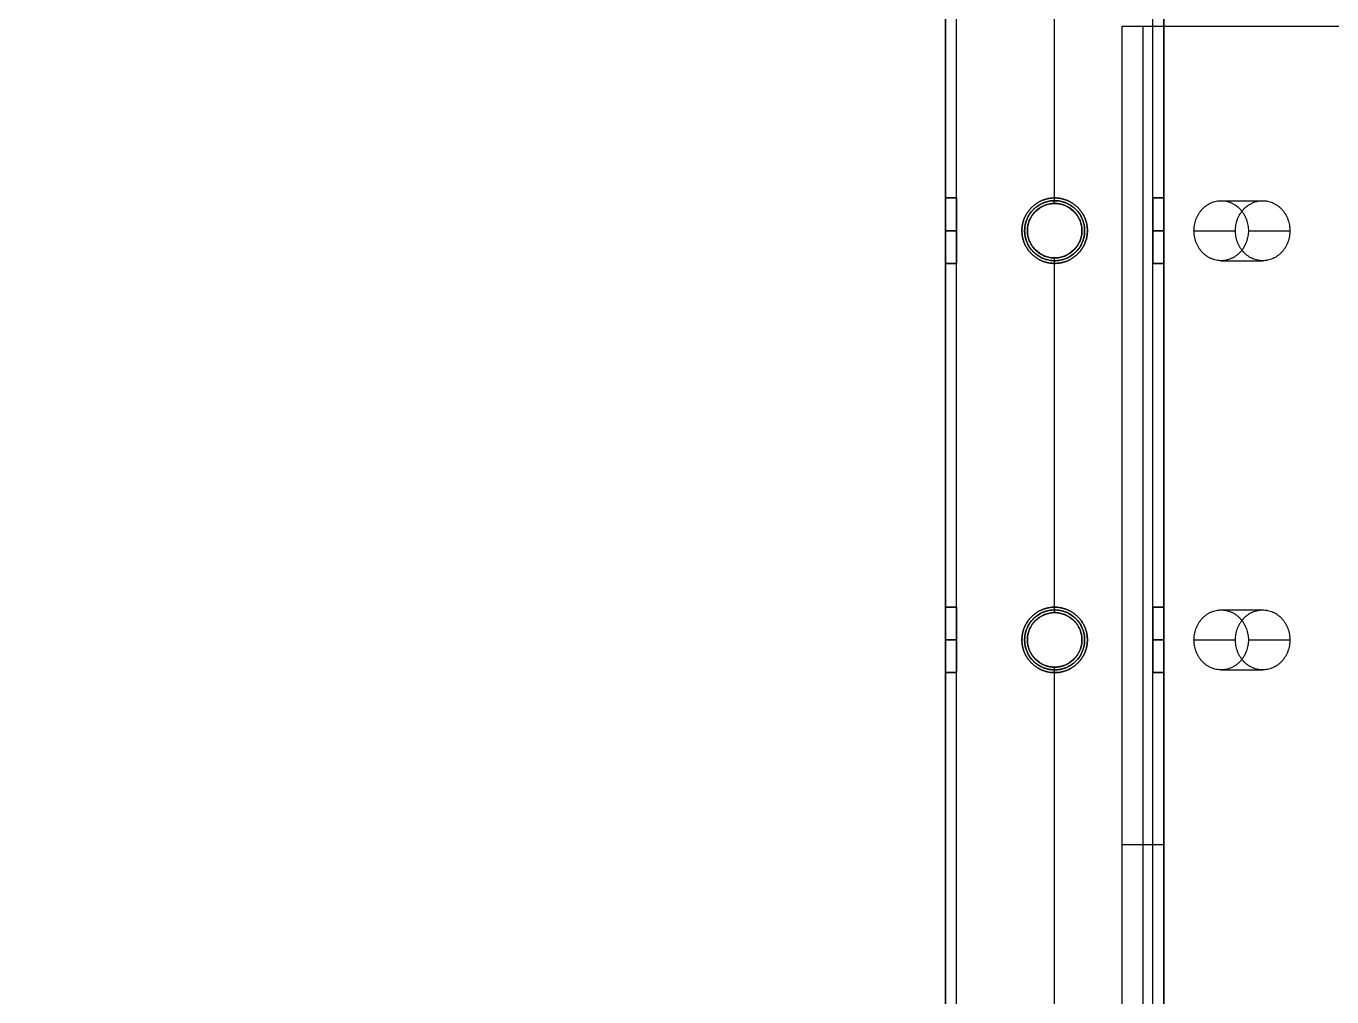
# Model space of a CAD drawing. Header units: millimetres. Extents: x -6529 to 809, y -8611 to 207.
# Drawn here: x -4848.6 to -4609.3, y -4907.8 to -4729.9 of the extents above; entities that cross this region are included whole.
import ezdxf

# ---------------------------------------------------------------- set-up
doc = ezdxf.new("R2010")
doc.units = ezdxf.units.MM
doc.header["$MEASUREMENT"] = 0
for name, color, linetype, true_color in [('gaten$11mm', 7, 'Continuous', 0xff6a35), ('platen', 7, 'Continuous', 0x007f00), ('staal', 5, 'Continuous', 0x0000ff)]:
    doc.layers.add(name, color=color, linetype=linetype, true_color=true_color)

# ---------------------------------------------------------------- blocks, each defined once
blk = doc.blocks.new('plaat base')
at = {"layer": 'platen'}
for p, q in [((995.5, 43.5), (995.5, 43.5, 18)), ((1070.5, 43.5), (1070.5, 43.5, 18)), ((990, 38), (990, 38, 18)), ((1001, 38), (1001, 38, 18)), ((1065, 38), (1065, 38, 18)), ((1076, 38), (1076, 38, 18)), ((995.5, 32.5), (995.5, 32.5, 18)), ((1070.5, 32.5), (1070.5, 32.5, 18)), ((20, -182), (20, -182, 18)), ((14.5, -187.5), (14.5, -187.5, 18)), ((25.5, -187.5), (25.5, -187.5, 18)), ((20, -193), (20, -193, 18)), ((20, -257), (20, -257, 18)), ((14.5, -262.5), (14.5, -262.5, 18)), ((25.5, -262.5), (25.5, -262.5, 18)), ((20, -268), (20, -268, 18))]:
    blk.add_line(p, q, dxfattribs=at)
for points in [[(1258, 58), (1108, 58), (958, 58)], [(958, 58), (958, 58, 9), (958, 58, 18)], [(1258, 58, 18), (1108, 58, 18), (958, 58, 18)], [(958, 58), (958, 29), (958, 0)], [(958, 58, 18), (958, 29, 18), (958, 0, 18)], [(1258, 58, 9), (1108, 58, 9), (958, 58, 9)], [(958, 58, 9), (958, 29, 9), (958, 0, 9)], [(1108, 58), (1108, 58, 9), (1108, 58, 18)], [(958, 29), (958, 29, 9), (958, 29, 18)], [(0, 0), (0, -150), (0, -300)], [(0, 0, 18), (0, -150, 18), (0, -300, 18)], [(0, 0, 9), (0, -150, 9), (0, -300, 9)], [(0, -150), (0, -150, 9), (0, -150, 18)]]:
    blk.add_open_spline(points, degree=2, dxfattribs=at)
for points in [[(995.5, 43.5), (1001, 43.5), (1001, 38), (1001, 32.5), (995.5, 32.5), (990, 32.5), (990, 38), (990, 43.5), (995.5, 43.5)], [(995.5, 43.5, 18), (1001, 43.5, 18), (1001, 38, 18), (1001, 32.5, 18), (995.5, 32.5, 18), (990, 32.5, 18), (990, 38, 18), (990, 43.5, 18), (995.5, 43.5, 18)], [(1070.5, 43.5), (1076, 43.5), (1076, 38), (1076, 32.5), (1070.5, 32.5), (1065, 32.5), (1065, 38), (1065, 43.5), (1070.5, 43.5)], [(1070.5, 43.5, 18), (1076, 43.5, 18), (1076, 38, 18), (1076, 32.5, 18), (1070.5, 32.5, 18), (1065, 32.5, 18), (1065, 38, 18), (1065, 43.5, 18), (1070.5, 43.5, 18)], [(25.5, -187.5), (25.5, -193), (20, -193), (14.5, -193), (14.5, -187.5), (14.5, -182), (20, -182), (25.5, -182), (25.5, -187.5)], [(25.5, -187.5, 18), (25.5, -193, 18), (20, -193, 18), (14.5, -193, 18), (14.5, -187.5, 18), (14.5, -182, 18), (20, -182, 18), (25.5, -182, 18), (25.5, -187.5, 18)], [(25.5, -262.5), (25.5, -268), (20, -268), (14.5, -268), (14.5, -262.5), (14.5, -257), (20, -257), (25.5, -257), (25.5, -262.5)], [(25.5, -262.5, 18), (25.5, -268, 18), (20, -268, 18), (14.5, -268, 18), (14.5, -262.5, 18), (14.5, -257, 18), (20, -257, 18), (25.5, -257, 18), (25.5, -262.5, 18)]]:
    blk.add_rational_spline(points, [1, 0.707106781187, 1, 0.707106781187, 1, 0.707106781187, 1, 0.707106781187, 1], degree=2, knots=[-31.415927, -31.415927, -31.415927, -23.561945, -23.561945, -15.707963, -15.707963, -7.853982, -7.853982, 0, 0, 0], dxfattribs=at)
blk = doc.blocks.new('top plaat')
at = {"layer": 'platen'}
for p, q in [((20, -200), (20, -200, 18)), ((14.5, -205.5), (14.5, -205.5, 18)), ((25.5, -205.5), (25.5, -205.5, 18)), ((20, -211), (20, -211, 18)), ((20, -275), (20, -275, 18)), ((14.5, -280.5), (14.5, -280.5, 18)), ((25.5, -280.5), (25.5, -280.5, 18)), ((20, -286), (20, -286, 18))]:
    blk.add_line(p, q, dxfattribs=at)
for points in [[(0, 0), (0, -309), (0, -618), (0, -927), (0, -1236)], [(0, 0, 18), (0, -309, 18), (0, -618, 18), (0, -927, 18), (0, -1236, 18)], [(0, 0, 9), (0, -309, 9), (0, -618, 9), (0, -927, 9), (0, -1236, 9)]]:
    blk.add_open_spline(points, degree=2, knots=[4655.052018, 4655.052018, 4655.052018, 5274.345164, 5274.345164, 5893.638309, 5893.638309, 5893.638309], dxfattribs=at)
for points, knots in [([(25.5, -205.5), (25.5, -211), (20, -211), (14.5, -211), (14.5, -205.5), (14.5, -200), (20, -200), (25.5, -200), (25.5, -205.5)], [-31.415927, -31.415927, -31.415927, -23.561945, -23.561945, -15.707963, -15.707963, -7.853982, -7.853982, 0, 0, 0]), ([(25.5, -205.5, 18), (25.5, -211, 18), (20, -211, 18), (14.5, -211, 18), (14.5, -205.5, 18), (14.5, -200, 18), (20, -200, 18), (25.5, -200, 18), (25.5, -205.5, 18)], [-31.415927, -31.415927, -31.415927, -23.561945, -23.561945, -15.707963, -15.707963, -7.853982, -7.853982, 0, 0, 0]), ([(25.5, -205.5, 9), (25.5, -200, 9), (20, -200, 9), (14.5, -200, 9), (14.5, -205.5, 9), (14.5, -211, 9), (20, -211, 9), (25.5, -211, 9), (25.5, -205.5, 9)], [0, 0, 0, 7.853982, 7.853982, 15.707963, 15.707963, 23.561945, 23.561945, 31.415927, 31.415927, 31.415927]), ([(25.5, -280.5), (25.5, -286), (20, -286), (14.5, -286), (14.5, -280.5), (14.5, -275), (20, -275), (25.5, -275), (25.5, -280.5)], [-31.415927, -31.415927, -31.415927, -23.561945, -23.561945, -15.707963, -15.707963, -7.853982, -7.853982, 0, 0, 0]), ([(25.5, -280.5, 18), (25.5, -286, 18), (20, -286, 18), (14.5, -286, 18), (14.5, -280.5, 18), (14.5, -275, 18), (20, -275, 18), (25.5, -275, 18), (25.5, -280.5, 18)], [-31.415927, -31.415927, -31.415927, -23.561945, -23.561945, -15.707963, -15.707963, -7.853982, -7.853982, 0, 0, 0]), ([(25.5, -280.5, 9), (25.5, -275, 9), (20, -275, 9), (14.5, -275, 9), (14.5, -280.5, 9), (14.5, -286, 9), (20, -286, 9), (25.5, -286, 9), (25.5, -280.5, 9)], [0, 0, 0, 7.853982, 7.853982, 15.707963, 15.707963, 23.561945, 23.561945, 31.415927, 31.415927, 31.415927])]:
    blk.add_rational_spline(points, [1, 0.707106781187, 1, 0.707106781187, 1, 0.707106781187, 1, 0.707106781187, 1], degree=2, knots=knots, dxfattribs=at)

msp = doc.modelspace()

# ---------------------------------------------------------------- linework, layer by layer
at = {"layer": 'gaten$11mm'}
for centre in [(-4660.11, -4767.39), (-4660.11, -4842.39)]:
    msp.add_circle(centre, 5.5, dxfattribs=at)
at = {"layer": 'gaten$11mm', "extrusion": (1, 2.22045e-16, 0)}
for centre in [(-4767.39, 20, -4640.11), (-4842.39, 20, -4640.11)]:
    msp.add_circle(centre, 5.5, dxfattribs=at)
at = {"layer": 'staal'}
for p, q in [((-4680.11, -4761.39, 1296), (-4678.11, -4761.39, 1296)), ((-4678.11, -4761.39, 20), (-4680.11, -4761.39, 20)), ((-4660.11, -4761.39, 38), (-4660.11, -4761.39, 40)), ((-4660.11, -4761.39), (-4660.11, -4761.39, 2)), ((-4660.11, -4762.39, 1314), (-4660.11, -4762.39, 1316)), ((-4660.11, -4762.39, 1276), (-4660.11, -4762.39, 1278)), ((-4642.11, -4761.39, 1296), (-4640.11, -4761.39, 1296)), ((-4640.11, -4761.39, 20), (-4642.11, -4761.39, 20)), ((-4680.11, -4767.39, 1290), (-4678.11, -4767.39, 1290)), ((-4680.11, -4767.39, 1302), (-4678.11, -4767.39, 1302)), ((-4678.11, -4767.39, 14), (-4680.11, -4767.39, 14)), ((-4678.11, -4767.39, 26), (-4680.11, -4767.39, 26)), ((-4666.11, -4767.39, 38), (-4666.11, -4767.39, 40)), ((-4666.11, -4767.39), (-4666.11, -4767.39, 2)), ((-4665.11, -4767.39, 1276), (-4665.11, -4767.39, 1278)), ((-4665.11, -4767.39, 1314), (-4665.11, -4767.39, 1316)), ((-4655.11, -4767.39, 1314), (-4655.11, -4767.39, 1316)), ((-4655.11, -4767.39, 1276), (-4655.11, -4767.39, 1278)), ((-4654.11, -4767.39, 38), (-4654.11, -4767.39, 40)), ((-4654.11, -4767.39), (-4654.11, -4767.39, 2)), ((-4642.11, -4767.39, 1290), (-4640.11, -4767.39, 1290)), ((-4642.11, -4767.39, 1302), (-4640.11, -4767.39, 1302)), ((-4640.11, -4767.39, 14), (-4642.11, -4767.39, 14)), ((-4640.11, -4767.39, 26), (-4642.11, -4767.39, 26)), ((-4680.11, -4773.39, 1296), (-4678.11, -4773.39, 1296)), ((-4678.11, -4773.39, 20), (-4680.11, -4773.39, 20)), ((-4660.11, -4772.39, 1314), (-4660.11, -4772.39, 1316)), ((-4660.11, -4772.39, 1276), (-4660.11, -4772.39, 1278)), ((-4660.11, -4773.39, 38), (-4660.11, -4773.39, 40)), ((-4660.11, -4773.39), (-4660.11, -4773.39, 2)), ((-4642.11, -4773.39, 1296), (-4640.11, -4773.39, 1296)), ((-4640.11, -4773.39, 20), (-4642.11, -4773.39, 20)), ((-4680.11, -4836.39, 1296), (-4678.11, -4836.39, 1296)), ((-4678.11, -4836.39, 20), (-4680.11, -4836.39, 20)), ((-4660.11, -4836.39, 38), (-4660.11, -4836.39, 40)), ((-4660.11, -4836.39), (-4660.11, -4836.39, 2)), ((-4642.11, -4836.39, 1296), (-4640.11, -4836.39, 1296)), ((-4640.11, -4836.39, 20), (-4642.11, -4836.39, 20)), ((-4660.11, -4837.39, 1314), (-4660.11, -4837.39, 1316)), ((-4660.11, -4837.39, 1276), (-4660.11, -4837.39, 1278)), ((-4680.11, -4842.39, 1290), (-4678.11, -4842.39, 1290)), ((-4680.11, -4842.39, 1302), (-4678.11, -4842.39, 1302)), ((-4678.11, -4842.39, 14), (-4680.11, -4842.39, 14)), ((-4678.11, -4842.39, 26), (-4680.11, -4842.39, 26)), ((-4666.11, -4842.39, 38), (-4666.11, -4842.39, 40)), ((-4666.11, -4842.39), (-4666.11, -4842.39, 2)), ((-4665.11, -4842.39, 1276), (-4665.11, -4842.39, 1278)), ((-4665.11, -4842.39, 1314), (-4665.11, -4842.39, 1316)), ((-4655.11, -4842.39, 1314), (-4655.11, -4842.39, 1316)), ((-4655.11, -4842.39, 1276), (-4655.11, -4842.39, 1278)), ((-4654.11, -4842.39, 38), (-4654.11, -4842.39, 40)), ((-4654.11, -4842.39), (-4654.11, -4842.39, 2)), ((-4642.11, -4842.39, 1290), (-4640.11, -4842.39, 1290)), ((-4642.11, -4842.39, 1302), (-4640.11, -4842.39, 1302)), ((-4640.11, -4842.39, 14), (-4642.11, -4842.39, 14)), ((-4640.11, -4842.39, 26), (-4642.11, -4842.39, 26)), ((-4680.11, -4848.39, 1296), (-4678.11, -4848.39, 1296)), ((-4678.11, -4848.39, 20), (-4680.11, -4848.39, 20)), ((-4660.11, -4847.39, 1314), (-4660.11, -4847.39, 1316)), ((-4660.11, -4847.39, 1276), (-4660.11, -4847.39, 1278)), ((-4660.11, -4848.39, 38), (-4660.11, -4848.39, 40)), ((-4660.11, -4848.39), (-4660.11, -4848.39, 2)), ((-4642.11, -4848.39, 1296), (-4640.11, -4848.39, 1296)), ((-4640.11, -4848.39, 20), (-4642.11, -4848.39, 20))]:
    msp.add_line(p, q, dxfattribs=at)
for points in [[(-4640.11, -5087.89), (-5956.11, -5087.89), (-5956.11, -3771.89), (-4640.11, -3771.89)], [(-4680.11, -5047.89), (-5916.11, -5047.89), (-5916.11, -3811.89), (-4680.11, -3811.89)]]:
    msp.add_lwpolyline(points, close=True, dxfattribs=at)
for centre in [(-4660.11, -4767.39, 1276), (-4660.11, -4767.39, 1315), (-4660.11, -4767.39, 1277), (-4660.11, -4842.39, 1276), (-4660.11, -4842.39, 1315), (-4660.11, -4842.39, 1277)]:
    msp.add_circle(centre, 5, dxfattribs=at)
for points in [[(-4642.11, -5085.89, 1314), (-4642.11, -4429.89, 1314), (-4642.11, -3773.89, 1314)], [(-4642.11, -5085.89, 1278), (-4642.11, -4429.89, 1278), (-4642.11, -3773.89, 1278)], [(-4642.11, -5085.89, 38), (-4642.11, -4429.89, 38), (-4642.11, -3773.89, 38)], [(-4642.11, -5085.89, 2), (-4642.11, -4429.89, 2), (-4642.11, -3773.89, 2)], [(-4640.11, -5087.89, 1276), (-4640.11, -4429.89, 1276), (-4640.11, -3771.89, 1276)], [(-4640.11, -5087.89, 1316), (-4640.11, -4429.89, 1316), (-4640.11, -3771.89, 1316)], [(-4640.11, -5087.89), (-4640.11, -4429.89), (-4640.11, -3771.89)], [(-4640.11, -5087.89, 40), (-4640.11, -4429.89, 40), (-4640.11, -3771.89, 40)], [(-4678.11, -5049.89, 1314), (-4678.11, -4429.89, 1314), (-4678.11, -3809.89, 1314)], [(-4678.11, -5049.89, 1278), (-4678.11, -4429.89, 1278), (-4678.11, -3809.89, 1278)], [(-4678.11, -5049.89, 38), (-4678.11, -4429.89, 38), (-4678.11, -3809.89, 38)], [(-4678.11, -5049.89, 2), (-4678.11, -4429.89, 2), (-4678.11, -3809.89, 2)], [(-4680.11, -5047.89, 1276), (-4680.11, -4429.89, 1276), (-4680.11, -3811.89, 1276)], [(-4680.11, -5047.89, 1316), (-4680.11, -4429.89, 1316), (-4680.11, -3811.89, 1316)], [(-4680.11, -5047.89), (-4680.11, -4429.89), (-4680.11, -3811.89)], [(-4680.11, -5047.89, 40), (-4680.11, -4429.89, 40), (-4680.11, -3811.89, 40)], [(-4660.11, -4762.39, 1316), (-4660.11, -4729.89, 1316), (-4660.11, -4697.39, 1316)], [(-4660.11, -4762.39, 1314), (-4660.11, -4729.89, 1314), (-4660.11, -4697.39, 1314)], [(-4660.11, -4762.39, 1278), (-4660.11, -4729.89, 1278), (-4660.11, -4697.39, 1278)], [(-4660.11, -4762.39, 1276), (-4660.11, -4729.89, 1276), (-4660.11, -4697.39, 1276)], [(-4680.11, -4761.39, 1296), (-4680.11, -4729.89, 1296), (-4680.11, -4698.39, 1296)], [(-4680.11, -4761.39, 20), (-4680.11, -4729.89, 20), (-4680.11, -4698.39, 20)], [(-4678.11, -4761.39, 1296), (-4678.11, -4729.89, 1296), (-4678.11, -4698.39, 1296)], [(-4678.11, -4761.39, 20), (-4678.11, -4729.89, 20), (-4678.11, -4698.39, 20)], [(-4660.11, -4761.39, 40), (-4660.11, -4729.89, 40), (-4660.11, -4698.39, 40)], [(-4660.11, -4761.39, 38), (-4660.11, -4729.89, 38), (-4660.11, -4698.39, 38)], [(-4660.11, -4761.39, 2), (-4660.11, -4729.89, 2), (-4660.11, -4698.39, 2)], [(-4660.11, -4761.39), (-4660.11, -4729.89), (-4660.11, -4698.39)], [(-4642.11, -4761.39, 1296), (-4642.11, -4729.89, 1296), (-4642.11, -4698.39, 1296)], [(-4642.11, -4761.39, 20), (-4642.11, -4729.89, 20), (-4642.11, -4698.39, 20)], [(-4640.11, -4761.39, 1296), (-4640.11, -4729.89, 1296), (-4640.11, -4698.39, 1296)], [(-4640.11, -4761.39, 20), (-4640.11, -4729.89, 20), (-4640.11, -4698.39, 20)], [(-4680.11, -4836.39, 1296), (-4680.11, -4804.89, 1296), (-4680.11, -4773.39, 1296)], [(-4680.11, -4836.39, 20), (-4680.11, -4804.89, 20), (-4680.11, -4773.39, 20)], [(-4678.11, -4836.39, 1296), (-4678.11, -4804.89, 1296), (-4678.11, -4773.39, 1296)], [(-4678.11, -4836.39, 20), (-4678.11, -4804.89, 20), (-4678.11, -4773.39, 20)], [(-4660.11, -4837.39, 1316), (-4660.11, -4804.89, 1316), (-4660.11, -4772.39, 1316)], [(-4660.11, -4837.39, 1314), (-4660.11, -4804.89, 1314), (-4660.11, -4772.39, 1314)], [(-4660.11, -4837.39, 1278), (-4660.11, -4804.89, 1278), (-4660.11, -4772.39, 1278)], [(-4660.11, -4837.39, 1276), (-4660.11, -4804.89, 1276), (-4660.11, -4772.39, 1276)], [(-4660.11, -4836.39, 40), (-4660.11, -4804.89, 40), (-4660.11, -4773.39, 40)], [(-4660.11, -4836.39, 38), (-4660.11, -4804.89, 38), (-4660.11, -4773.39, 38)], [(-4660.11, -4836.39, 2), (-4660.11, -4804.89, 2), (-4660.11, -4773.39, 2)], [(-4660.11, -4836.39), (-4660.11, -4804.89), (-4660.11, -4773.39)], [(-4642.11, -4836.39, 1296), (-4642.11, -4804.89, 1296), (-4642.11, -4773.39, 1296)], [(-4642.11, -4836.39, 20), (-4642.11, -4804.89, 20), (-4642.11, -4773.39, 20)], [(-4640.11, -4836.39, 1296), (-4640.11, -4804.89, 1296), (-4640.11, -4773.39, 1296)], [(-4640.11, -4836.39, 20), (-4640.11, -4804.89, 20), (-4640.11, -4773.39, 20)], [(-4680.11, -4911.39, 1296), (-4680.11, -4879.89, 1296), (-4680.11, -4848.39, 1296)], [(-4680.11, -4911.39, 20), (-4680.11, -4879.89, 20), (-4680.11, -4848.39, 20)], [(-4678.11, -4911.39, 1296), (-4678.11, -4879.89, 1296), (-4678.11, -4848.39, 1296)], [(-4678.11, -4911.39, 20), (-4678.11, -4879.89, 20), (-4678.11, -4848.39, 20)], [(-4660.11, -4912.39, 1316), (-4660.11, -4879.89, 1316), (-4660.11, -4847.39, 1316)], [(-4660.11, -4912.39, 1314), (-4660.11, -4879.89, 1314), (-4660.11, -4847.39, 1314)], [(-4660.11, -4912.39, 1278), (-4660.11, -4879.89, 1278), (-4660.11, -4847.39, 1278)], [(-4660.11, -4912.39, 1276), (-4660.11, -4879.89, 1276), (-4660.11, -4847.39, 1276)], [(-4660.11, -4911.39, 40), (-4660.11, -4879.89, 40), (-4660.11, -4848.39, 40)], [(-4660.11, -4911.39, 38), (-4660.11, -4879.89, 38), (-4660.11, -4848.39, 38)], [(-4660.11, -4911.39, 2), (-4660.11, -4879.89, 2), (-4660.11, -4848.39, 2)], [(-4660.11, -4911.39), (-4660.11, -4879.89), (-4660.11, -4848.39)], [(-4642.11, -4911.39, 1296), (-4642.11, -4879.89, 1296), (-4642.11, -4848.39, 1296)], [(-4642.11, -4911.39, 20), (-4642.11, -4879.89, 20), (-4642.11, -4848.39, 20)], [(-4640.11, -4911.39, 1296), (-4640.11, -4879.89, 1296), (-4640.11, -4848.39, 1296)], [(-4640.11, -4911.39, 20), (-4640.11, -4879.89, 20), (-4640.11, -4848.39, 20)]]:
    msp.add_open_spline(points, degree=2, dxfattribs=at)
for points, weights, knots in [([(-4680.11, -4767.39, 1290), (-4680.11, -4761.39, 1290), (-4680.11, -4761.39, 1296), (-4680.11, -4761.39, 1302), (-4680.11, -4767.39, 1302), (-4680.11, -4773.39, 1302), (-4680.11, -4773.39, 1296), (-4680.11, -4773.39, 1290), (-4680.11, -4767.39, 1290)], [1, 0.707106781187, 1, 0.707106781187, 1, 0.707106781187, 1, 0.707106781187, 1], [-31.415927, -31.415927, -31.415927, -23.561945, -23.561945, -15.707963, -15.707963, -7.853982, -7.853982, 0, 0, 0]), ([(-4680.11, -4767.39, 14), (-4680.11, -4761.39, 14), (-4680.11, -4761.39, 20), (-4680.11, -4761.39, 26), (-4680.11, -4767.39, 26), (-4680.11, -4773.39, 26), (-4680.11, -4773.39, 20), (-4680.11, -4773.39, 14), (-4680.11, -4767.39, 14)], [1, 0.707106781187, 1, 0.707106781187, 1, 0.707106781187, 1, 0.707106781187, 1], [-31.415927, -31.415927, -31.415927, -23.561945, -23.561945, -15.707963, -15.707963, -7.853982, -7.853982, 0, 0, 0]), ([(-4678.11, -4767.39, 1290), (-4678.11, -4773.39, 1290), (-4678.11, -4773.39, 1296), (-4678.11, -4773.39, 1302), (-4678.11, -4767.39, 1302), (-4678.11, -4761.39, 1302), (-4678.11, -4761.39, 1296), (-4678.11, -4761.39, 1290), (-4678.11, -4767.39, 1290)], [1, 0.707106781187, 1, 0.707106781187, 1, 0.707106781187, 1, 0.707106781187, 1], [0, 0, 0, 7.853982, 7.853982, 15.707963, 15.707963, 23.561945, 23.561945, 31.415927, 31.415927, 31.415927]), ([(-4678.11, -4767.39, 14), (-4678.11, -4773.39, 14), (-4678.11, -4773.39, 20), (-4678.11, -4773.39, 26), (-4678.11, -4767.39, 26), (-4678.11, -4761.39, 26), (-4678.11, -4761.39, 20), (-4678.11, -4761.39, 14), (-4678.11, -4767.39, 14)], [1, 0.707106781187, 1, 0.707106781187, 1, 0.707106781187, 1, 0.707106781187, 1], [0, 0, 0, 7.853982, 7.853982, 15.707963, 15.707963, 23.561945, 23.561945, 31.415927, 31.415927, 31.415927]), ([(-4666.11, -4767.39, 40), (-4666.11, -4761.39, 40), (-4660.11, -4761.39, 40), (-4654.11, -4761.39, 40), (-4654.11, -4767.39, 40), (-4654.11, -4773.39, 40), (-4660.11, -4773.39, 40), (-4666.11, -4773.39, 40), (-4666.11, -4767.39, 40)], [1, 0.707106781187, 1, 0.707106781187, 1, 0.707106781187, 1, 0.707106781187, 1], [-31.415927, -31.415927, -31.415927, -23.561945, -23.561945, -15.707963, -15.707963, -7.853982, -7.853982, 0, 0, 0]), ([(-4666.11, -4767.39, 38), (-4666.11, -4773.39, 38), (-4660.11, -4773.39, 38), (-4654.11, -4773.39, 38), (-4654.11, -4767.39, 38), (-4654.11, -4761.39, 38), (-4660.11, -4761.39, 38), (-4666.11, -4761.39, 38), (-4666.11, -4767.39, 38)], [1, 0.707106781187, 1, 0.707106781187, 1, 0.707106781187, 1, 0.707106781187, 1], [0, 0, 0, 7.853982, 7.853982, 15.707963, 15.707963, 23.561945, 23.561945, 31.415927, 31.415927, 31.415927]), ([(-4666.11, -4767.39, 2), (-4666.11, -4761.39, 2), (-4660.11, -4761.39, 2), (-4654.11, -4761.39, 2), (-4654.11, -4767.39, 2), (-4654.11, -4773.39, 2), (-4660.11, -4773.39, 2), (-4666.11, -4773.39, 2), (-4666.11, -4767.39, 2)], [1, 0.707106781187, 1, 0.707106781187, 1, 0.707106781187, 1, 0.707106781187, 1], [-31.415927, -31.415927, -31.415927, -23.561945, -23.561945, -15.707963, -15.707963, -7.853982, -7.853982, 0, 0, 0]), ([(-4666.11, -4767.39), (-4666.11, -4773.39), (-4660.11, -4773.39), (-4654.11, -4773.39), (-4654.11, -4767.39), (-4654.11, -4761.39), (-4660.11, -4761.39), (-4666.11, -4761.39), (-4666.11, -4767.39)], [1, 0.707106781187, 1, 0.707106781187, 1, 0.707106781187, 1, 0.707106781187, 1], [0, 0, 0, 7.853982, 7.853982, 15.707963, 15.707963, 23.561945, 23.561945, 31.415927, 31.415927, 31.415927]), ([(-4665.11, -4767.39, 1316), (-4665.11, -4762.39, 1316), (-4660.11, -4762.39, 1316), (-4655.11, -4762.39, 1316), (-4655.11, -4767.39, 1316), (-4655.11, -4772.39, 1316), (-4660.11, -4772.39, 1316), (-4665.11, -4772.39, 1316), (-4665.11, -4767.39, 1316)], [1, 0.707106781187, 1, 0.707106781187, 1, 0.707106781187, 1, 0.707106781187, 1], [-31.415927, -31.415927, -31.415927, -23.561945, -23.561945, -15.707963, -15.707963, -7.853982, -7.853982, 0, 0, 0]), ([(-4665.11, -4767.39, 1314), (-4665.11, -4772.39, 1314), (-4660.11, -4772.39, 1314), (-4655.11, -4772.39, 1314), (-4655.11, -4767.39, 1314), (-4655.11, -4762.39, 1314), (-4660.11, -4762.39, 1314), (-4665.11, -4762.39, 1314), (-4665.11, -4767.39, 1314)], [1, 0.707106781187, 1, 0.707106781187, 1, 0.707106781187, 1, 0.707106781187, 1], [0, 0, 0, 7.853982, 7.853982, 15.707963, 15.707963, 23.561945, 23.561945, 31.415927, 31.415927, 31.415927]), ([(-4665.11, -4767.39, 1278), (-4665.11, -4762.39, 1278), (-4660.11, -4762.39, 1278), (-4655.11, -4762.39, 1278), (-4655.11, -4767.39, 1278), (-4655.11, -4772.39, 1278), (-4660.11, -4772.39, 1278), (-4665.11, -4772.39, 1278), (-4665.11, -4767.39, 1278)], [1, 0.707106781187, 1, 0.707106781187, 1, 0.707106781187, 1, 0.707106781187, 1], [-31.415927, -31.415927, -31.415927, -23.561945, -23.561945, -15.707963, -15.707963, -7.853982, -7.853982, 0, 0, 0]), ([(-4642.11, -4767.39, 1290), (-4642.11, -4761.39, 1290), (-4642.11, -4761.39, 1296), (-4642.11, -4761.39, 1302), (-4642.11, -4767.39, 1302), (-4642.11, -4773.39, 1302), (-4642.11, -4773.39, 1296), (-4642.11, -4773.39, 1290), (-4642.11, -4767.39, 1290)], [1, 0.707106781187, 1, 0.707106781187, 1, 0.707106781187, 1, 0.707106851018, 0.999999860338], [-31.415927, -31.415927, -31.415927, -23.561944, -23.561944, -15.707962, -15.707962, -7.85398, -7.85398, 0, 0, 0]), ([(-4642.11, -4767.39, 14), (-4642.11, -4761.39, 14), (-4642.11, -4761.39, 20), (-4642.11, -4761.39, 26), (-4642.11, -4767.39, 26), (-4642.11, -4773.39, 26), (-4642.11, -4773.39, 20), (-4642.11, -4773.39, 14), (-4642.11, -4767.39, 14)], [1, 0.707106781187, 1, 0.707106781187, 1, 0.707106781187, 1, 0.707106851018, 0.999999860338], [-31.415927, -31.415927, -31.415927, -23.561944, -23.561944, -15.707962, -15.707962, -7.85398, -7.85398, 0, 0, 0]), ([(-4640.11, -4767.39, 1290), (-4640.11, -4773.39, 1290), (-4640.11, -4773.39, 1296), (-4640.11, -4773.39, 1302), (-4640.11, -4767.39, 1302), (-4640.11, -4761.39, 1302), (-4640.11, -4761.39, 1296), (-4640.11, -4761.39, 1290), (-4640.11, -4767.39, 1290)], [1, 0.707106781187, 1, 0.707106781187, 1, 0.707106781187, 1, 0.707106781187, 1], [0, 0, 0, 7.853982, 7.853982, 15.707963, 15.707963, 23.561945, 23.561945, 31.415927, 31.415927, 31.415927]), ([(-4640.11, -4767.39, 14), (-4640.11, -4773.39, 14), (-4640.11, -4773.39, 20), (-4640.11, -4773.39, 26), (-4640.11, -4767.39, 26), (-4640.11, -4761.39, 26), (-4640.11, -4761.39, 20), (-4640.11, -4761.39, 14), (-4640.11, -4767.39, 14)], [1, 0.707106781187, 1, 0.707106781187, 1, 0.707106781187, 1, 0.707106781187, 1], [0, 0, 0, 7.853982, 7.853982, 15.707963, 15.707963, 23.561945, 23.561945, 31.415927, 31.415927, 31.415927]), ([(-4680.11, -4842.39, 1290), (-4680.11, -4836.39, 1290), (-4680.11, -4836.39, 1296), (-4680.11, -4836.39, 1302), (-4680.11, -4842.39, 1302), (-4680.11, -4848.39, 1302), (-4680.11, -4848.39, 1296), (-4680.11, -4848.39, 1290), (-4680.11, -4842.39, 1290)], [1, 0.707106781187, 1, 0.707106781187, 1, 0.707106781187, 1, 0.707106781187, 1], [-31.415927, -31.415927, -31.415927, -23.561945, -23.561945, -15.707963, -15.707963, -7.853982, -7.853982, 0, 0, 0]), ([(-4680.11, -4842.39, 14), (-4680.11, -4836.39, 14), (-4680.11, -4836.39, 20), (-4680.11, -4836.39, 26), (-4680.11, -4842.39, 26), (-4680.11, -4848.39, 26), (-4680.11, -4848.39, 20), (-4680.11, -4848.39, 14), (-4680.11, -4842.39, 14)], [1, 0.707106781187, 1, 0.707106781187, 1, 0.707106781187, 1, 0.707106781187, 1], [-31.415927, -31.415927, -31.415927, -23.561945, -23.561945, -15.707963, -15.707963, -7.853982, -7.853982, 0, 0, 0]), ([(-4678.11, -4842.39, 1290), (-4678.11, -4848.39, 1290), (-4678.11, -4848.39, 1296), (-4678.11, -4848.39, 1302), (-4678.11, -4842.39, 1302), (-4678.11, -4836.39, 1302), (-4678.11, -4836.39, 1296), (-4678.11, -4836.39, 1290), (-4678.11, -4842.39, 1290)], [1, 0.707106781187, 1, 0.707106781187, 1, 0.707106781187, 1, 0.707106781187, 1], [0, 0, 0, 7.853982, 7.853982, 15.707963, 15.707963, 23.561945, 23.561945, 31.415927, 31.415927, 31.415927]), ([(-4678.11, -4842.39, 14), (-4678.11, -4848.39, 14), (-4678.11, -4848.39, 20), (-4678.11, -4848.39, 26), (-4678.11, -4842.39, 26), (-4678.11, -4836.39, 26), (-4678.11, -4836.39, 20), (-4678.11, -4836.39, 14), (-4678.11, -4842.39, 14)], [1, 0.707106781187, 1, 0.707106781187, 1, 0.707106781187, 1, 0.707106781187, 1], [0, 0, 0, 7.853982, 7.853982, 15.707963, 15.707963, 23.561945, 23.561945, 31.415927, 31.415927, 31.415927]), ([(-4666.11, -4842.39, 40), (-4666.11, -4836.39, 40), (-4660.11, -4836.39, 40), (-4654.11, -4836.39, 40), (-4654.11, -4842.39, 40), (-4654.11, -4848.39, 40), (-4660.11, -4848.39, 40), (-4666.11, -4848.39, 40), (-4666.11, -4842.39, 40)], [1, 0.707106781187, 1, 0.707106781187, 1, 0.707106781187, 1, 0.707106781187, 1], [-31.415927, -31.415927, -31.415927, -23.561945, -23.561945, -15.707963, -15.707963, -7.853982, -7.853982, 0, 0, 0]), ([(-4666.11, -4842.39, 38), (-4666.11, -4848.39, 38), (-4660.11, -4848.39, 38), (-4654.11, -4848.39, 38), (-4654.11, -4842.39, 38), (-4654.11, -4836.39, 38), (-4660.11, -4836.39, 38), (-4666.11, -4836.39, 38), (-4666.11, -4842.39, 38)], [1, 0.707106781187, 1, 0.707106781187, 1, 0.707106781187, 1, 0.707106781187, 1], [0, 0, 0, 7.853982, 7.853982, 15.707963, 15.707963, 23.561945, 23.561945, 31.415927, 31.415927, 31.415927]), ([(-4666.11, -4842.39, 2), (-4666.11, -4836.39, 2), (-4660.11, -4836.39, 2), (-4654.11, -4836.39, 2), (-4654.11, -4842.39, 2), (-4654.11, -4848.39, 2), (-4660.11, -4848.39, 2), (-4666.11, -4848.39, 2), (-4666.11, -4842.39, 2)], [1, 0.707106781187, 1, 0.707106781187, 1, 0.707106781187, 1, 0.707106781187, 1], [-31.415927, -31.415927, -31.415927, -23.561945, -23.561945, -15.707963, -15.707963, -7.853982, -7.853982, 0, 0, 0]), ([(-4666.11, -4842.39), (-4666.11, -4848.39), (-4660.11, -4848.39), (-4654.11, -4848.39), (-4654.11, -4842.39), (-4654.11, -4836.39), (-4660.11, -4836.39), (-4666.11, -4836.39), (-4666.11, -4842.39)], [1, 0.707106781187, 1, 0.707106781187, 1, 0.707106781187, 1, 0.707106781187, 1], [0, 0, 0, 7.853982, 7.853982, 15.707963, 15.707963, 23.561945, 23.561945, 31.415927, 31.415927, 31.415927]), ([(-4642.11, -4842.39, 1290), (-4642.11, -4836.39, 1290), (-4642.11, -4836.39, 1296), (-4642.11, -4836.39, 1302), (-4642.11, -4842.39, 1302), (-4642.11, -4848.39, 1302), (-4642.11, -4848.39, 1296), (-4642.11, -4848.39, 1290), (-4642.11, -4842.39, 1290)], [1, 0.707106781187, 1, 0.707106781187, 1, 0.707106781187, 1, 0.707106781187, 1], [-31.415927, -31.415927, -31.415927, -23.561945, -23.561945, -15.707963, -15.707963, -7.853982, -7.853982, 0, 0, 0]), ([(-4642.11, -4842.39, 14), (-4642.11, -4836.39, 14), (-4642.11, -4836.39, 20), (-4642.11, -4836.39, 26), (-4642.11, -4842.39, 26), (-4642.11, -4848.39, 26), (-4642.11, -4848.39, 20), (-4642.11, -4848.39, 14), (-4642.11, -4842.39, 14)], [1, 0.707106781187, 1, 0.707106781187, 1, 0.707106781187, 1, 0.707106781187, 1], [-31.415927, -31.415927, -31.415927, -23.561945, -23.561945, -15.707963, -15.707963, -7.853982, -7.853982, 0, 0, 0]), ([(-4640.11, -4842.39, 1290), (-4640.11, -4848.39, 1290), (-4640.11, -4848.39, 1296), (-4640.11, -4848.39, 1302), (-4640.11, -4842.39, 1302), (-4640.11, -4836.39, 1302), (-4640.11, -4836.39, 1296), (-4640.11, -4836.39, 1290), (-4640.11, -4842.39, 1290)], [1, 0.707106781187, 1, 0.707106781187, 1, 0.707106781187, 1, 0.707106781187, 1], [0, 0, 0, 7.853982, 7.853982, 15.707963, 15.707963, 23.561945, 23.561945, 31.415927, 31.415927, 31.415927]), ([(-4640.11, -4842.39, 14), (-4640.11, -4848.39, 14), (-4640.11, -4848.39, 20), (-4640.11, -4848.39, 26), (-4640.11, -4842.39, 26), (-4640.11, -4836.39, 26), (-4640.11, -4836.39, 20), (-4640.11, -4836.39, 14), (-4640.11, -4842.39, 14)], [1, 0.707106781187, 1, 0.707106781187, 1, 0.707106781187, 1, 0.707106781187, 1], [0, 0, 0, 7.853982, 7.853982, 15.707963, 15.707963, 23.561945, 23.561945, 31.415927, 31.415927, 31.415927]), ([(-4665.11, -4842.39, 1316), (-4665.11, -4837.39, 1316), (-4660.11, -4837.39, 1316), (-4655.11, -4837.39, 1316), (-4655.11, -4842.39, 1316), (-4655.11, -4847.39, 1316), (-4660.11, -4847.39, 1316), (-4665.11, -4847.39, 1316), (-4665.11, -4842.39, 1316)], [1, 0.707106781187, 1, 0.707106781187, 1, 0.707106781187, 1, 0.707106781187, 1], [-31.415927, -31.415927, -31.415927, -23.561945, -23.561945, -15.707963, -15.707963, -7.853982, -7.853982, 0, 0, 0]), ([(-4665.11, -4842.39, 1314), (-4665.11, -4847.39, 1314), (-4660.11, -4847.39, 1314), (-4655.11, -4847.39, 1314), (-4655.11, -4842.39, 1314), (-4655.11, -4837.39, 1314), (-4660.11, -4837.39, 1314), (-4665.11, -4837.39, 1314), (-4665.11, -4842.39, 1314)], [1, 0.707106781187, 1, 0.707106781187, 1, 0.707106781187, 1, 0.707106781187, 1], [0, 0, 0, 7.853982, 7.853982, 15.707963, 15.707963, 23.561945, 23.561945, 31.415927, 31.415927, 31.415927]), ([(-4665.11, -4842.39, 1278), (-4665.11, -4837.39, 1278), (-4660.11, -4837.39, 1278), (-4655.11, -4837.39, 1278), (-4655.11, -4842.39, 1278), (-4655.11, -4847.39, 1278), (-4660.11, -4847.39, 1278), (-4665.11, -4847.39, 1278), (-4665.11, -4842.39, 1278)], [1, 0.707106781187, 1, 0.707106781187, 1, 0.707106781187, 1, 0.707106781187, 1], [-31.415927, -31.415927, -31.415927, -23.561945, -23.561945, -15.707963, -15.707963, -7.853982, -7.853982, 0, 0, 0])]:
    msp.add_rational_spline(points, weights, degree=2, knots=knots, dxfattribs=at)

# ---------------------------------------------------------------- block references
at = {"layer": 'platen', "rotation": 180}
for name, p in [('plaat base', (-4640.11, -5029.89, 40)), ('top plaat', (-4640.11, -5047.89, 1316))]:
    msp.add_blockref(name, p, dxfattribs=at)
at = {"layer": 'platen', "extrusion": (0.422618, 4.29577e-15, -0.906308), "rotation": 180.0000000000005}
msp.add_blockref('plaat base', (-3771.89, -3590.99, -3172.15), dxfattribs=at)

doc.saveas('drawing.dxf')
